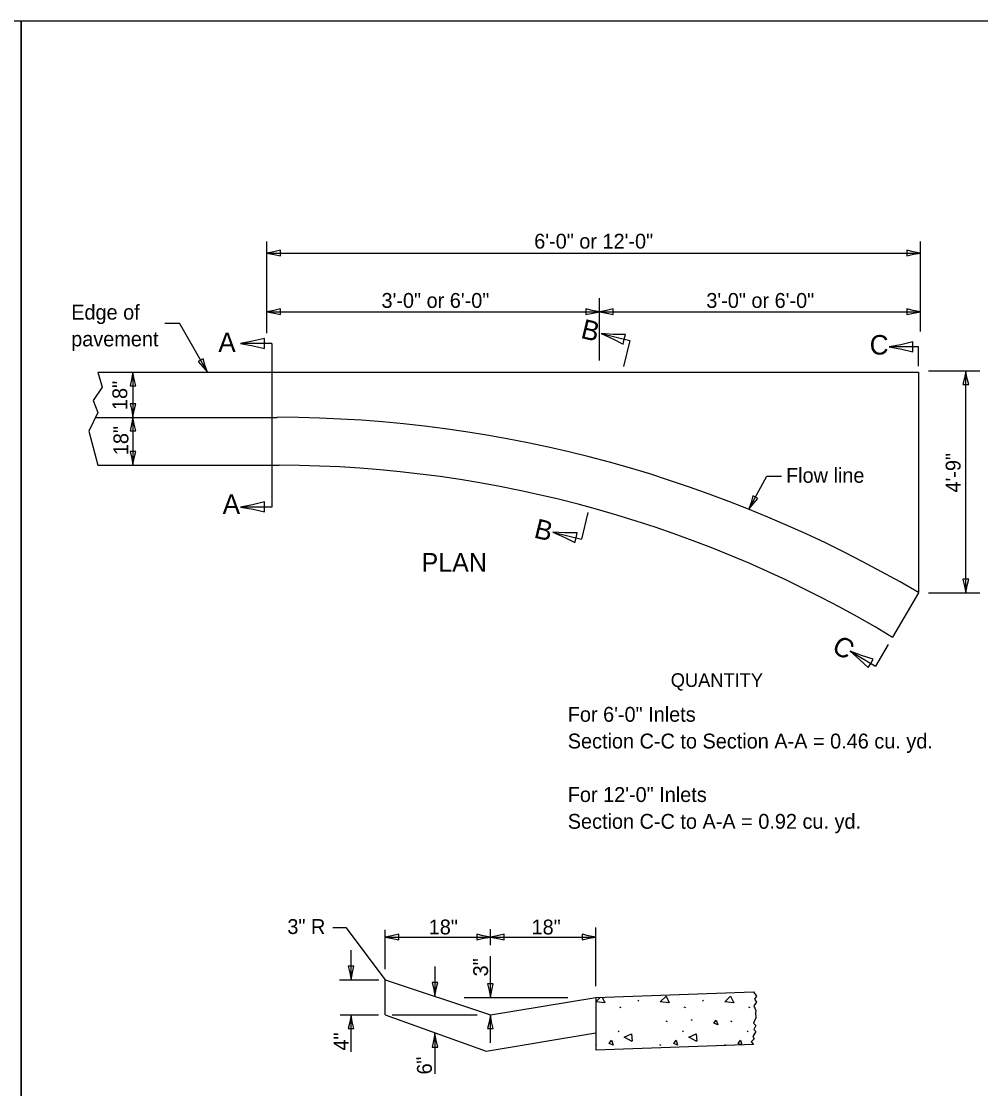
# Model space of a CAD drawing. Extents: x 2261890 to 2263780, y -3123649 to -3123249.
# Drawn here: x 2262519.8 to 2262716.5, y -3123467.6 to -3123248.8 of the extents above; entities that cross this region are included whole.
import ezdxf

# ---------------------------------------------------------------- set-up
doc = ezdxf.new("R2010")
doc.units = 0
for name, color, linetype in [('Default', 7, 'Continuous'), ('RD_Pr_Roadway_Dimensions', 7, 'Continuous'), ('RD_Pr_Roadway_Items', 7, 'Continuous'), ('RD_Pr_Roadway_Notes', 7, 'Continuous')]:
    doc.layers.add(name, color=color, linetype=linetype)

msp = doc.modelspace()

# ---------------------------------------------------------------- linework, layer by layer
at = {"layer": 'Default'}
for points in [[(2261889.8, -3123648.82), (2262519.8, -3123648.82), (2262519.8, -3123248.82), (2261889.8, -3123248.82)], [(2262519.8, -3123648.82), (2263149.8, -3123648.82), (2263149.8, -3123248.82), (2262519.8, -3123248.82)]]:
    msp.add_lwpolyline(points, close=True, dxfattribs=at)
at = {"layer": 'RD_Pr_Roadway_Dimensions'}
for p, q in [((2262570.16, -3123312.77), (2262570.16, -3123293.94)), ((2262704.19, -3123312.43), (2262704.19, -3123293.94)), ((2262570.16, -3123296.33), (2262704.19, -3123296.33)), ((2262638.39, -3123318.37), (2262638.39, -3123305.55)), ((2262570.16, -3123308.37), (2262638.39, -3123308.37)), ((2262638.39, -3123308.37), (2262704.18, -3123308.37)), ((2262542.69, -3123320.75), (2262542.69, -3123330)), ((2262705.84, -3123320.46), (2262716.36, -3123320.46)), ((2262713.49, -3123365.98), (2262713.49, -3123320.46)), ((2262542.69, -3123330), (2262542.69, -3123339.82)), ((2262705.84, -3123365.98), (2262716.36, -3123365.98)), ((2262583.71, -3123434.55), (2262586.37, -3123434.55)), ((2262586.37, -3123434.55), (2262594.4, -3123445.3)), ((2262594.4, -3123443.14), (2262594.4, -3123435.05)), ((2262616, -3123438.22), (2262616, -3123434.95)), ((2262637.6, -3123446.6), (2262637.6, -3123434.56)), ((2262594.4, -3123436.54), (2262616, -3123436.54)), ((2262616, -3123436.54), (2262637.6, -3123436.54)), ((2262587.42, -3123445.3), (2262587.42, -3123439.23)), ((2262616, -3123448.9), (2262616, -3123440.46)), ((2262604.61, -3123442.58), (2262604.61, -3123448.67)), ((2262585.05, -3123445.3), (2262593.12, -3123445.3)), ((2262610.65, -3123448.9), (2262631.87, -3123448.9)), ((2262585.16, -3123452.5), (2262593.05, -3123452.5)), ((2262587.42, -3123460.08), (2262587.42, -3123452.5)), ((2262595.84, -3123452.5), (2262613.26, -3123452.5)), ((2262616, -3123458.25), (2262616, -3123452.5)), ((2262604.61, -3123456.3), (2262604.61, -3123464.59))]:
    msp.add_line(p, q, dxfattribs=at)
for points in [[(2262572.96, -3123296.91), (2262572.96, -3123296.33), (2262572.96, -3123295.74), (2262571.56, -3123296.09), (2262570.16, -3123296.33), (2262571.65, -3123296.6)], [(2262701.4, -3123295.74), (2262701.39, -3123296.33), (2262701.39, -3123296.91), (2262702.79, -3123296.57), (2262704.19, -3123296.33), (2262702.7, -3123296.06)], [(2262572.96, -3123308.95), (2262572.96, -3123308.37), (2262572.96, -3123307.78), (2262571.56, -3123308.13), (2262570.16, -3123308.37), (2262571.65, -3123308.64)], [(2262635.59, -3123307.78), (2262635.59, -3123308.37), (2262635.59, -3123308.95), (2262636.99, -3123308.61), (2262638.39, -3123308.37), (2262636.89, -3123308.1)], [(2262641.18, -3123308.95), (2262641.19, -3123308.37), (2262641.19, -3123307.78), (2262639.79, -3123308.13), (2262638.39, -3123308.37), (2262639.88, -3123308.64)], [(2262701.38, -3123307.78), (2262701.38, -3123308.37), (2262701.38, -3123308.95), (2262702.78, -3123308.61), (2262704.18, -3123308.37), (2262702.68, -3123308.1)], [(2262542.11, -3123323.55), (2262542.69, -3123323.55), (2262543.28, -3123323.55), (2262542.93, -3123322.15), (2262542.69, -3123320.75), (2262542.42, -3123322.24)], [(2262712.91, -3123323.26), (2262713.49, -3123323.26), (2262714.08, -3123323.26), (2262713.73, -3123321.86), (2262713.49, -3123320.46), (2262713.22, -3123321.95)], [(2262543.28, -3123327.2), (2262542.69, -3123327.2), (2262542.11, -3123327.2), (2262542.45, -3123328.6), (2262542.69, -3123330), (2262542.96, -3123328.5)], [(2262542.11, -3123332.79), (2262542.69, -3123332.79), (2262543.28, -3123332.79), (2262542.93, -3123331.39), (2262542.69, -3123330), (2262542.42, -3123331.49)], [(2262543.28, -3123337.02), (2262542.69, -3123337.02), (2262542.11, -3123337.02), (2262542.45, -3123338.42), (2262542.69, -3123339.82), (2262542.96, -3123338.33)], [(2262714.08, -3123363.18), (2262713.49, -3123363.18), (2262712.91, -3123363.18), (2262713.25, -3123364.58), (2262713.49, -3123365.98), (2262713.76, -3123364.49)], [(2262597.2, -3123437.12), (2262597.2, -3123436.54), (2262597.2, -3123435.95), (2262595.8, -3123436.29), (2262594.4, -3123436.54), (2262595.89, -3123436.81)], [(2262613.2, -3123435.95), (2262613.2, -3123436.54), (2262613.2, -3123437.12), (2262614.6, -3123436.78), (2262616, -3123436.54), (2262614.51, -3123436.26)], [(2262618.8, -3123437.12), (2262618.8, -3123436.54), (2262618.8, -3123435.95), (2262617.4, -3123436.29), (2262616, -3123436.54), (2262617.49, -3123436.81)], [(2262634.8, -3123435.95), (2262634.8, -3123436.54), (2262634.8, -3123437.12), (2262636.2, -3123436.78), (2262637.6, -3123436.54), (2262636.11, -3123436.26)], [(2262588, -3123442.5), (2262587.42, -3123442.5), (2262586.83, -3123442.5), (2262587.18, -3123443.9), (2262587.42, -3123445.3), (2262587.69, -3123443.81)], [(2262605.19, -3123445.87), (2262604.61, -3123445.87), (2262604.02, -3123445.87), (2262604.37, -3123447.27), (2262604.61, -3123448.67), (2262604.88, -3123447.18)], [(2262616.58, -3123446.1), (2262616, -3123446.1), (2262615.41, -3123446.1), (2262615.76, -3123447.5), (2262616, -3123448.9), (2262616.27, -3123447.41)], [(2262586.83, -3123455.3), (2262587.42, -3123455.3), (2262588, -3123455.3), (2262587.66, -3123453.9), (2262587.42, -3123452.5), (2262587.15, -3123453.99)], [(2262615.41, -3123455.3), (2262616, -3123455.3), (2262616.58, -3123455.3), (2262616.24, -3123453.9), (2262616, -3123452.5), (2262615.73, -3123453.99)], [(2262604.02, -3123459.1), (2262604.61, -3123459.1), (2262605.19, -3123459.1), (2262604.85, -3123457.7), (2262604.61, -3123456.3), (2262604.34, -3123457.79)]]:
    msp.add_lwpolyline(points, close=True, dxfattribs=at)
at = {"layer": 'RD_Pr_Roadway_Items'}
for p, q in [((2262535.47, -3123320.75), (2262703.81, -3123320.75)), ((2262703.81, -3123320.75), (2262703.81, -3123365.92)), ((2262535.04, -3123330), (2262572.24, -3123330)), ((2262535.46, -3123339.82), (2262572.66, -3123339.82)), ((2262703.81, -3123365.97), (2262698.46, -3123375.09)), ((2262594.4, -3123452.5), (2262594.4, -3123445.3)), ((2262594.4, -3123445.3), (2262616, -3123452.5)), ((2262637.6, -3123448.9), (2262669.98, -3123447.77)), ((2262616, -3123452.5), (2262637.6, -3123448.9)), ((2262637.6, -3123448.9), (2262637.6, -3123459.7)), ((2262646.26, -3123449.61), (2262646.46, -3123449.48)), ((2262659.49, -3123449.61), (2262659.69, -3123449.48)), ((2262594.4, -3123452.5), (2262615.14, -3123459.95)), ((2262642.82, -3123451.02), (2262642.53, -3123450.89)), ((2262656.05, -3123451.02), (2262655.76, -3123450.89)), ((2262669.28, -3123451.02), (2262668.99, -3123450.89)), ((2262652.34, -3123453.93), (2262652.05, -3123453.8)), ((2262657.45, -3123453.61), (2262657.16, -3123453.48)), ((2262665.57, -3123453.93), (2262665.28, -3123453.8)), ((2262615.14, -3123459.95), (2262637.6, -3123456.2)), ((2262642.19, -3123455.88), (2262642.38, -3123455.76)), ((2262655.42, -3123455.88), (2262655.61, -3123455.76)), ((2262668.65, -3123455.88), (2262668.84, -3123455.76)), ((2262669.98, -3123458.57), (2262637.6, -3123459.7)), ((2262637.8, -3123458.79), (2262637.6, -3123458.7)), ((2262651.03, -3123458.79), (2262650.74, -3123458.66)), ((2262664.23, -3123458.77), (2262663.97, -3123458.66))]:
    msp.add_line(p, q, dxfattribs=at)
for points in [[(2262535.47, -3123320.75), (2262536.36, -3123323.84), (2262534.56, -3123326.54), (2262535.46, -3123329.02), (2262533.66, -3123332.85), (2262535.46, -3123339.82)], [(2262669.98, -3123447.77), (2262670.56, -3123448.67), (2262670.19, -3123449.25), (2262670.56, -3123449.91), (2262670.05, -3123450.65), (2262670.41, -3123451.6), (2262670.34, -3123452.04), (2262670.41, -3123453.06), (2262669.97, -3123454.16), (2262670.41, -3123454.67), (2262670.05, -3123455.48), (2262670.41, -3123455.92), (2262669.83, -3123456.94), (2262670.12, -3123457.38), (2262669.46, -3123458.04), (2262669.98, -3123458.57)], [(2262639.44, -3123450.04), (2262637.61, -3123449.78), (2262638.56, -3123448.87)], [(2262638.89, -3123448.86), (2262639.43, -3123450.01)], [(2262652.67, -3123450.04), (2262650.84, -3123449.78), (2262652.02, -3123448.64), (2262652.66, -3123450.01)], [(2262665.9, -3123450.04), (2262664.07, -3123449.78), (2262665.25, -3123448.64), (2262665.89, -3123450.01)], [(2262662.61, -3123454.56), (2262661.81, -3123454.18), (2262662.29, -3123453.54), (2262662.61, -3123454.56)], [(2262645.08, -3123457.92), (2262643.45, -3123457.06), (2262644.95, -3123456.39), (2262645.08, -3123457.89)], [(2262658.31, -3123457.92), (2262656.68, -3123457.06), (2262658.18, -3123456.39), (2262658.31, -3123457.89)], [(2262641.15, -3123458.72), (2262640.35, -3123458.34), (2262640.83, -3123457.7), (2262641.15, -3123458.72)], [(2262654.38, -3123458.72), (2262653.59, -3123458.34), (2262654.06, -3123457.7), (2262654.38, -3123458.72)], [(2262667.48, -3123458.66), (2262666.82, -3123458.34), (2262667.3, -3123457.7), (2262667.59, -3123458.65)]]:
    msp.add_lwpolyline(points, dxfattribs=at)
for centre, radius, start in [((2262571.66, -3123590.87), 260.88, 59.5784), ((2262572.08, -3123583.9), 244.07, 58.8162)]:
    msp.add_arc(centre, radius, start, 89.864, dxfattribs=at)
at = {"layer": 'RD_Pr_Roadway_Notes'}
for p, q in [((2262549.23, -3123310.68), (2262552.24, -3123310.68)), ((2262557.95, -3123320.71), (2262552.24, -3123310.68)), ((2262571.2, -3123314.84), (2262564.75, -3123314.84)), ((2262571.2, -3123314.84), (2262571.2, -3123348.38)), ((2262638.69, -3123312.83), (2262644.57, -3123314.26)), ((2262644.57, -3123314.26), (2262643.27, -3123319.57)), ((2262703.81, -3123315.53), (2262697.74, -3123315.53)), ((2262703.81, -3123319.52), (2262703.81, -3123315.53)), ((2262668.98, -3123348.83), (2262672.7, -3123342.08)), ((2262672.7, -3123342.08), (2262675.66, -3123342.08)), ((2262571.2, -3123348.38), (2262564.75, -3123348.38)), ((2262636, -3123349.5), (2262634.68, -3123354.95)), ((2262628.8, -3123353.53), (2262634.68, -3123354.95)), ((2262689.76, -3123377.95), (2262694.98, -3123381.01)), ((2262697.59, -3123376.57), (2262694.98, -3123381.01))]:
    msp.add_line(p, q, dxfattribs=at)
for points in [[(2262569.64, -3123315.86), (2262569.65, -3123314.84), (2262569.65, -3123313.81), (2262567.2, -3123314.41), (2262564.75, -3123314.84), (2262567.36, -3123315.31)], [(2262643.2, -3123314.98), (2262643.45, -3123313.98), (2262643.69, -3123312.99), (2262641.17, -3123312.99), (2262638.69, -3123312.83), (2262641.11, -3123313.91)], [(2262702.64, -3123316.56), (2262702.64, -3123315.53), (2262702.64, -3123314.51), (2262700.19, -3123315.11), (2262697.74, -3123315.53), (2262700.35, -3123316.01)], [(2262557.07, -3123317.99), (2262556.56, -3123318.28), (2262556.05, -3123318.57), (2262557.05, -3123319.62), (2262557.95, -3123320.71), (2262557.45, -3123319.28)], [(2262569.64, -3123349.4), (2262569.65, -3123348.38), (2262569.65, -3123347.35), (2262567.2, -3123347.95), (2262564.75, -3123348.38), (2262567.36, -3123348.85)], [(2262670.84, -3123346.66), (2262670.33, -3123346.37), (2262669.82, -3123346.09), (2262669.44, -3123347.48), (2262668.98, -3123348.83), (2262669.94, -3123347.65)], [(2262633.32, -3123355.68), (2262633.56, -3123354.68), (2262633.8, -3123353.69), (2262631.28, -3123353.69), (2262628.8, -3123353.53), (2262631.23, -3123354.6)], [(2262693.47, -3123381.31), (2262693.99, -3123380.43), (2262694.51, -3123379.55), (2262692.09, -3123378.82), (2262689.76, -3123377.95), (2262691.78, -3123379.68)]]:
    msp.add_lwpolyline(points, close=True, dxfattribs=at)

# ---------------------------------------------------------------- texts
at = {"layer": 'RD_Pr_Roadway_Dimensions'}
for s, p in [('6\'-0" or 12\'-0"', (2262624.98, -3123295.41)), ('3\'-0" or 6\'-0"', (2262593.66, -3123307.56)), ('3\'-0" or 6\'-0"', (2262660.28, -3123307.56)), ('3" R', (2262574.36, -3123435.91)), ('18"', (2262603.35, -3123436)), ('18"', (2262624.44, -3123436))]:
    msp.add_text(s, height=3.048, dxfattribs=at).set_placement(p)
for s, rotation, p in [('18"', 90, (2262541.52, -3123328.5)), ('18"', 90, (2262541.75, -3123337.75)), ('4\'-9"', 90, (2262712.41, -3123345.42)), ('3"', 90, (2262615.51, -3123444.6)), ('4"', 90, (2262586.91, -3123459.81)), ('6"', 93.116, (2262604.05, -3123464.62))]:
    msp.add_text(s, height=3.048, rotation=rotation, dxfattribs=at).set_placement(p)
at = {"layer": 'RD_Pr_Roadway_Notes'}
for s, height, p in [('Edge of', 3.048, (2262530.03, -3123309.97)), ('pavement', 3.048, (2262530.03, -3123315.45)), ('A', 4, (2262560.2, -3123316.62)), ('C', 4, (2262693.78, -3123317.13)), ('Flow line', 3.048, (2262676.62, -3123343.41)), ('A', 4, (2262561.09, -3123349.78)), ('PLAN', 3.84, (2262601.87, -3123361.66)), (' QUANTITY', 2.8, (2262651.94, -3123385.26)), ('For 6\'-0" Inlets ', 3.048, (2262631.86, -3123392.4)), ('Section C-C to Section A-A = 0.46 cu. yd.', 3.048, (2262631.86, -3123397.88)), ('For 12\'-0" Inlets', 3.048, (2262631.86, -3123408.85)), ('Section C-C to A-A = 0.92 cu. yd.', 3.048, (2262631.86, -3123414.34))]:
    msp.add_text(s, height=height, dxfattribs=at).set_placement(p)
for s, rotation, p in [('B', 346.3438, (2262634.34, -3123313.68)), ('B', 346.3438, (2262624.74, -3123354.6)), ('C', 329.5781, (2262685.75, -3123377.9))]:
    msp.add_text(s, height=4, rotation=rotation, dxfattribs=at).set_placement(p)

doc.saveas('drawing.dxf')
